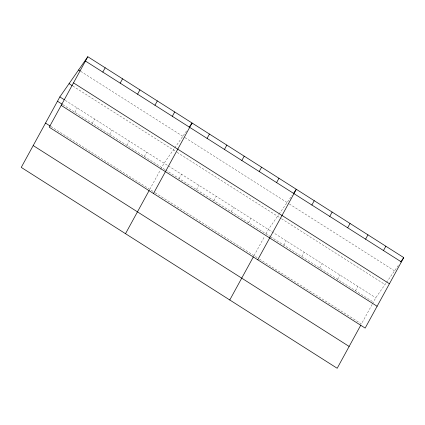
<?xml version="1.0" encoding="UTF-8"?>
<svg xmlns="http://www.w3.org/2000/svg" width="425" height="425" viewBox="0 0 425 425"><rect width="100%" height="100%" fill="white"/><g stroke="black" fill="none" stroke-linecap="round" stroke-linejoin="round"><path stroke-width="0.32" stroke-dasharray="2.12 1.59" d="M74.848 112.285L77.217 107.961M92.225 123.335L94.594 119.005M109.602 134.385L111.966 130.055M126.974 145.43L129.343 141.105M144.351 156.48L146.721 152.155M149.775 189.359L160.469 169.825M160.788 169.251L164.098 163.2L174.425 148.362M179.106 178.58L181.475 174.25M196.483 189.624L198.852 185.3M213.86 200.674L216.229 196.345M231.237 211.724L233.607 207.395M248.614 222.769L250.978 218.445M254.038 255.653L264.414 236.693M265.986 233.819L268.356 229.495L278.688 214.657M283.889 245.204L286.259 240.874M301.793 256.588L304.162 252.259M319.696 267.968L322.065 263.643M337.599 279.353L339.968 275.028M355.502 290.737L357.871 286.408M372.151 304.417L361.452 323.951L259.069 258.852M372.465 303.843L375.774 297.792L386.107 282.954M174.792 147.836L186.532 130.969M279.05 214.131L292.267 195.139M386.468 282.428L398.947 264.504M80.755 71.368L184.471 137.312M185.013 137.657L288.777 203.633M289.34 203.989L394.517 270.868M72.872 86.062L176.587 152.012M177.129 152.357L280.946 218.365M281.504 218.721L385.007 284.532M65.269 100.364L167.902 165.617M168.443 165.962L375.774 297.792M62.9 104.688L164.985 169.602M165.532 169.947L269.907 236.311M270.465 236.667L373.405 302.122M50.947 126.522L154.663 192.467M155.205 192.812L258.512 258.496"/><path stroke-width="0.64" d="M87.81 56.722L49.226 127.208L365.16 328.089L403.75 257.603L87.81 56.722L59.84 96.911L21.25 167.397L337.19 368.278L360.841 325.077M102.818 72.101L105.188 67.772M120.195 83.146L122.565 78.822M137.572 94.196L139.942 89.866M154.95 105.246L157.319 100.916M172.327 116.291L174.696 111.966M125.508 233.686L149.159 190.485M153.483 193.497L192.073 123.016L189.12 127.256M207.081 138.391L209.451 134.061M224.458 149.441L226.828 145.111M241.83 160.485L244.2 156.161M259.207 171.535L261.577 167.206M276.585 182.585L278.954 178.256M229.771 299.976L253.422 256.774M257.741 259.792L296.331 189.306L293.377 193.55M311.865 205.015L314.234 200.69M329.768 216.399L332.138 212.07M347.671 227.784L350.041 223.454M365.574 239.169L367.944 234.839M383.478 250.548L385.847 246.224M400.796 261.848L403.75 257.603M85.446 61.051L401.381 261.933M78.582 69.987L80.208 71.023M73.493 82.88L389.428 283.767M69.068 83.651L72.33 85.723M59.84 96.911L64.186 99.673M57.471 101.235L62.358 104.343M61.179 105.373L377.113 306.26M45.518 123.069L50.405 126.177M33.203 145.562L349.138 346.444"/></g></svg>
